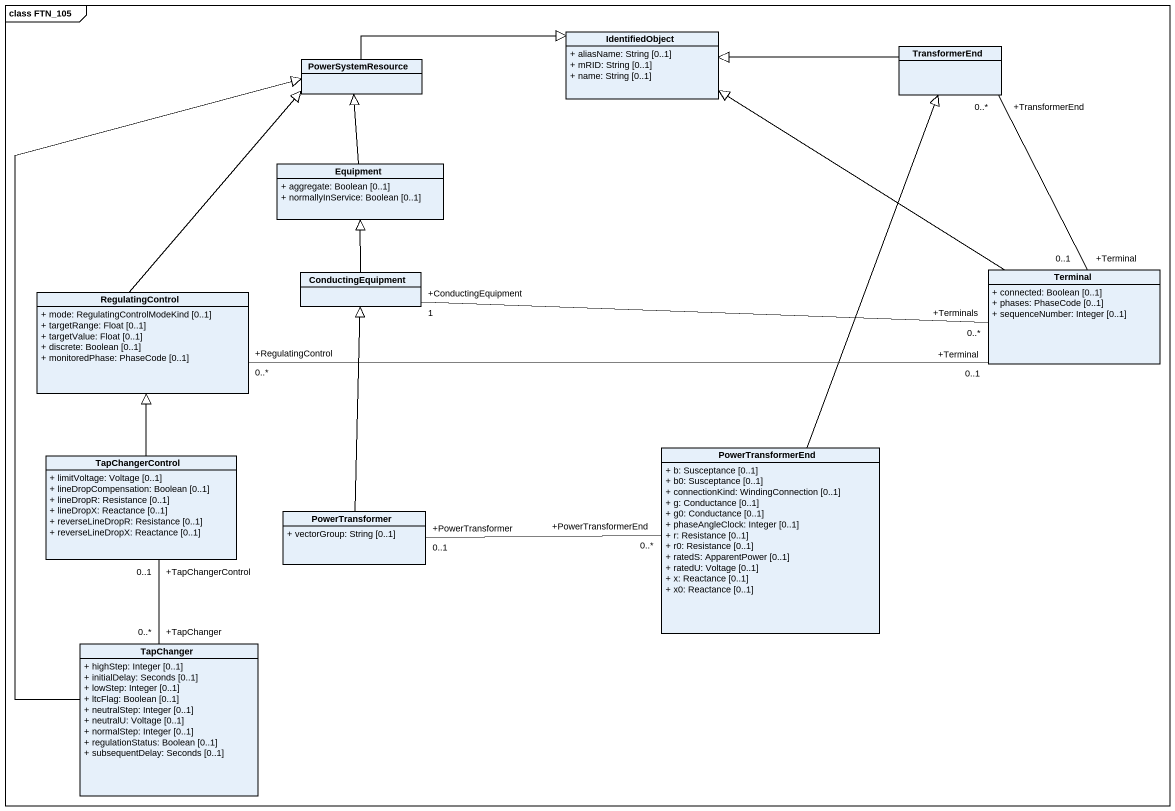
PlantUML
@startuml
mainframe class FTN_105
hide circle
hide empty members
skinparam classAttributeIconSize 0
class IdentifiedObject {
  + aliasName: String [0..1]
  + mRID: String [0..1]
  + name: String [0..1]
}
class PowerSystemResource
class TransformerEnd
class Equipment {
  + aggregate: Boolean [0..1]
  + normallyInService: Boolean [0..1]
}
class ConductingEquipment
class Terminal {
  + connected: Boolean [0..1]
  + phases: PhaseCode [0..1]
  + sequenceNumber: Integer [0..1]
}
class RegulatingControl {
  + mode: RegulatingControlModeKind [0..1]
  + targetRange: Float [0..1]
  + targetValue: Float [0..1]
  + discrete: Boolean [0..1]
  + monitoredPhase: PhaseCode [0..1]
}
class TapChangerControl {
  + limitVoltage: Voltage [0..1]
  + lineDropCompensation: Boolean [0..1]
  + lineDropR: Resistance [0..1]
  + lineDropX: Reactance [0..1]
  + reverseLineDropR: Resistance [0..1]
  + reverseLineDropX: Reactance [0..1]
}
class PowerTransformerEnd {
  + b: Susceptance [0..1]
  + b0: Susceptance [0..1]
  + connectionKind: WindingConnection [0..1]
  + g: Conductance [0..1]
  + g0: Conductance [0..1]
  + phaseAngleClock: Integer [0..1]
  + r: Resistance [0..1]
  + r0: Resistance [0..1]
  + ratedS: ApparentPower [0..1]
  + ratedU: Voltage [0..1]
  + x: Reactance [0..1]
  + x0: Reactance [0..1]
}
class PowerTransformer {
  + vectorGroup: String [0..1]
}
class TapChanger {
  + highStep: Integer [0..1]
  + initialDelay: Seconds [0..1]
  + lowStep: Integer [0..1]
  + ltcFlag: Boolean [0..1]
  + neutralStep: Integer [0..1]
  + neutralU: Voltage [0..1]
  + normalStep: Integer [0..1]
  + regulationStatus: Boolean [0..1]
  + subsequentDelay: Seconds [0..1]
}
PowerSystemResource -right-|> IdentifiedObject
TransformerEnd -left-|> IdentifiedObject
TransformerEnd "+TransformerEnd\n0..*" -- "+Terminal\n0..1" Terminal
Equipment -up-|> PowerSystemResource
ConductingEquipment -up-|> Equipment
Terminal -left-|> IdentifiedObject
Terminal "+Terminals\n0..*" -left- "+ConductingEquipment\n1" ConductingEquipment
Terminal "+Terminal\n0..1" -left- "+RegulatingControl\n0..*" RegulatingControl
RegulatingControl -up-|> PowerSystemResource
TapChangerControl -up-|> RegulatingControl
PowerTransformerEnd -up-|> TransformerEnd
PowerTransformer -up-|> ConductingEquipment
PowerTransformer "+PowerTransformer\n0..1" -right- "+PowerTransformerEnd\n0..*" PowerTransformerEnd
TapChanger -up-|> PowerSystemResource
TapChanger "+TapChanger\n0..*" -up- "+TapChangerControl\n0..1" TapChangerControl
@enduml
